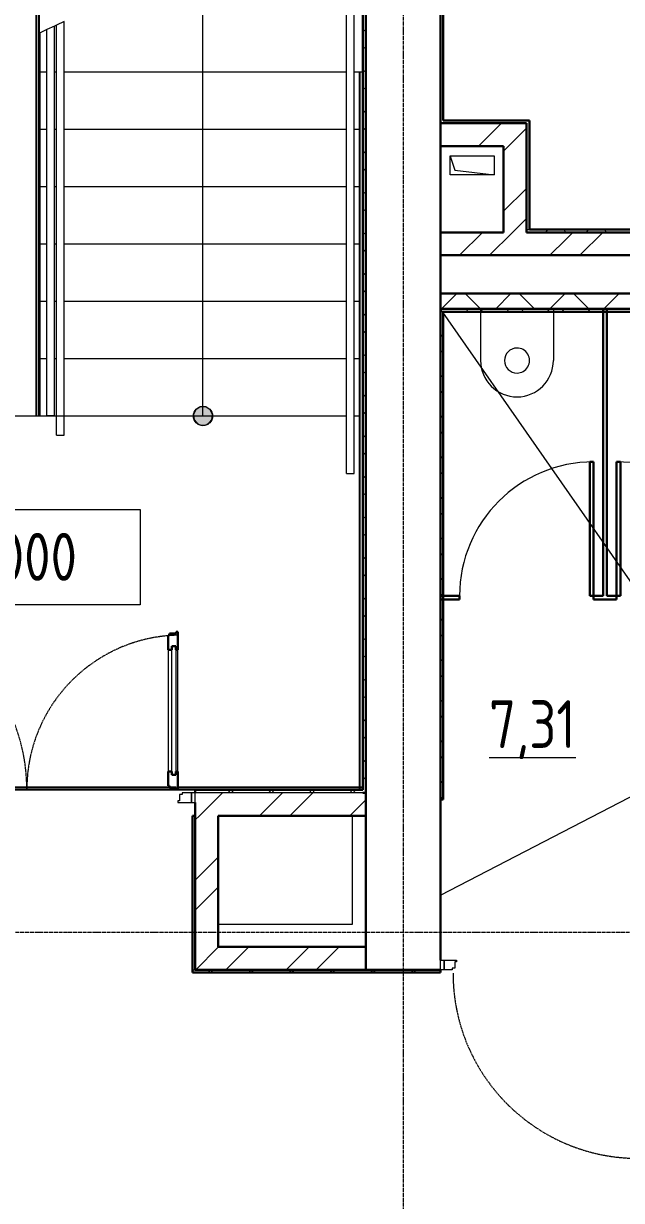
# Model space of a CAD drawing. Header units: millimetres. Extents: x -695119 to 412940, y -249585 to 622758.
# Drawn here: x 25012 to 28135, y -59772 to -53619 of the extents above; entities that cross this region are included whole.
import ezdxf

# ---------------------------------------------------------------- set-up
doc = ezdxf.new("R2010")
doc.units = ezdxf.units.MM
doc.linetypes.add('ADSK_Линия сетки', pattern=[25, 20, -2.5, 0, -2.5])
doc.linetypes.add('ADSK_Штриховая_ш2 п1_5', pattern=[4.5, 3, -1.5])
for name, color, linetype, lineweight in [('Высотные отметки', 7, 'Continuous', 9), ('Двери', 8, 'Continuous', 9), ('Каркас_Импост', 8, 'Continuous', 9), ('Лестницы', 8, 'Continuous', 9), ('Линии', 7, 'Continuous', 9), ('Марки помещений', 8, 'Continuous', 20), ('Монтажный зазор', 8, 'Continuous', 9), ('Ограждение', 8, 'Continuous', 9), ('Оси', 252, 'Continuous', 9), ('Остекление', 8, 'Continuous', 9), ('Открывание', 8, 'ADSK_Штриховая_ш2 п1_5', 9), ('Панель', 252, 'Continuous', 30), ('Перекрытия', 7, 'Continuous', 18), ('Поручни', 8, 'Continuous', 9), ('Сантехнические приборы', 8, 'Continuous', 18), ('Стены разрез', 7, 'Continuous', 30), ('Стены штриховка', 7, 'Continuous', 9), ('Стрелки вверх', 7, 'Continuous', 18), ('Типовые аннотации', 8, 'Continuous', 18)]:
    doc.layers.add(name, color=color, linetype=linetype, lineweight=lineweight)
doc.layers.add('Стены', color=194, linetype='Continuous')
doc.styles.add('GOST 2.304 type A_1', font='', dxfattribs={"height": 350})
doc.styles.get('GOST 2.304 type A_1').set_extended_font_data('GOST 2.304 type A')

# ---------------------------------------------------------------- blocks, each defined once
blk = doc.blocks.new('1 этаж')
at = {"layer": 'Стрелки вверх', "true_color": 0x636466}
h = blk.add_hatch(color=251, dxfattribs=at)
edge = h.paths.add_edge_path()
edge.add_arc((-19000.8, -136847.4), 50, 0, 360)
blk.add_hatch(color=251, dxfattribs=at).paths.add_polyline_path([(-19000.8, -136897.4), (-18973.8, -136889.4), (-18955.3, -136868.1), (-18951.3, -136840.3), (-18963, -136814.6), (-18986.7, -136799.4), (-19014.9, -136799.4), (-19038.6, -136814.6), (-19050.3, -136840.3), (-19046.3, -136868.1), (-19027.8, -136889.4)])
at = {"color": 251, "lineweight": 18, "true_color": 0x636466}
for p, q in [((-17710.4, -135587.4), (-17710.4, -135487.4)), ((-17710.4, -135487.4), (-17480.8, -135487.4)), ((-17710.4, -135488.7), (-17685.8, -135562.4)), ((-17480.8, -135487.4), (-17480.8, -135587.4)), ((-17480.8, -135587.4), (-17710.4, -135587.4)), ((-17685.8, -135562.4), (-17480.8, -135587.4)), ((-18220.8, -138937.3), (-18220.8, -139505.3)), ((-18220.8, -139505.3), (-18920.8, -139505.3))]:
    blk.add_line(p, q, dxfattribs=at)
at = {"layer": 'Двери', "color": 251, "true_color": 0x636466}
for centre, start, end in [((-16960.8, -137787.4), 90, 180), ((-16840.8, -137787.4), 0, 90)]:
    blk.add_arc(centre, 700, start, end, dxfattribs=at)
at = {"layer": 'Каркас_Импост', "color": 251, "true_color": 0x636466}
for p, q in [((-19123.8, -138859.3), (-19132.8, -138859.3)), ((-19132.8, -138859.3), (-19132.8, -138867.3)), ((-19109.8, -138825.3), (-19123.8, -138825.3)), ((-19123.8, -138825.3), (-19123.8, -138859.3)), ((-19109.8, -138817.3), (-19109.8, -138825.3)), ((-19060.8, -138817.3), (-19109.8, -138817.3)), ((-19060.8, -138867.3), (-19060.8, -138817.3)), ((-19132.8, -138867.3), (-19060.8, -138867.3)), ((-17740.8, -139692.4), (-17676.8, -139692.4)), ((-17740.8, -139742.4), (-17740.8, -139692.4)), ((-17685.8, -139700.4), (-17685.8, -139734.4)), ((-17676.8, -139700.4), (-17685.8, -139700.4)), ((-17676.8, -139692.4), (-17676.8, -139700.4)), ((-17699.8, -139742.4), (-17740.8, -139742.4)), ((-17699.8, -139734.4), (-17699.8, -139742.4)), ((-17685.8, -139734.4), (-17699.8, -139734.4))]:
    blk.add_line(p, q, dxfattribs=at)
at = {"layer": 'Лестницы', "color": 251, "true_color": 0x636466}
for p, q in [((-19765.8, -134804.1), (-19775.8, -134808.8)), ((-19815.8, -134827.4), (-19850.8, -134843.7)), ((-19850.8, -135047.4), (-19850.8, -134843.7)), ((-19850.8, -135347.4), (-19850.8, -135047.4)), ((-19850.8, -135047.4), (-19815.8, -135047.4)), ((-19850.8, -135047.4), (-19815.8, -135047.4)), ((-19775.8, -135047.4), (-19765.8, -135047.4)), ((-19775.8, -135047.4), (-19765.8, -135047.4)), ((-19725.8, -135047.4), (-18250.8, -135047.4)), ((-19725.8, -135047.4), (-18250.8, -135047.4)), ((-18210.8, -135047.4), (-18165.8, -135047.4)), ((-18210.8, -135047.4), (-18165.8, -135047.4)), ((-19850.8, -135647.4), (-19850.8, -135347.4)), ((-19850.8, -135347.4), (-19815.8, -135347.4)), ((-19850.8, -135347.4), (-19815.8, -135347.4)), ((-19775.8, -135347.4), (-19765.8, -135347.4)), ((-19775.8, -135347.4), (-19765.8, -135347.4)), ((-19725.8, -135347.4), (-18250.8, -135347.4)), ((-19725.8, -135347.4), (-18250.8, -135347.4)), ((-18210.8, -135347.4), (-18180.8, -135347.4)), ((-18210.8, -135347.4), (-18180.8, -135347.4)), ((-19850.8, -135947.4), (-19850.8, -135647.4)), ((-19850.8, -135647.4), (-19815.8, -135647.4)), ((-19850.8, -135647.4), (-19815.8, -135647.4)), ((-19775.8, -135647.4), (-19765.8, -135647.4)), ((-19775.8, -135647.4), (-19765.8, -135647.4)), ((-19725.8, -135647.4), (-18250.8, -135647.4)), ((-19725.8, -135647.4), (-18250.8, -135647.4)), ((-18210.8, -135647.4), (-18180.8, -135647.4)), ((-18210.8, -135647.4), (-18180.8, -135647.4)), ((-19850.8, -136247.4), (-19850.8, -135947.4)), ((-19850.8, -135947.4), (-19815.8, -135947.4)), ((-19850.8, -135947.4), (-19815.8, -135947.4)), ((-19775.8, -135947.4), (-19765.8, -135947.4)), ((-19775.8, -135947.4), (-19765.8, -135947.4)), ((-19725.8, -135947.4), (-18250.8, -135947.4)), ((-19725.8, -135947.4), (-18250.8, -135947.4)), ((-18210.8, -135947.4), (-18180.8, -135947.4)), ((-18210.8, -135947.4), (-18180.8, -135947.4)), ((-19850.8, -136547.4), (-19850.8, -136247.4)), ((-19850.8, -136247.4), (-19815.8, -136247.4)), ((-19850.8, -136247.4), (-19815.8, -136247.4)), ((-19775.8, -136247.4), (-19765.8, -136247.4)), ((-19775.8, -136247.4), (-19765.8, -136247.4)), ((-19725.8, -136247.4), (-18250.8, -136247.4)), ((-19725.8, -136247.4), (-18250.8, -136247.4)), ((-18210.8, -136247.4), (-18180.8, -136247.4)), ((-18210.8, -136247.4), (-18180.8, -136247.4)), ((-19850.8, -136847.4), (-19850.8, -136547.4)), ((-19850.8, -136547.4), (-19815.8, -136547.4)), ((-19850.8, -136547.4), (-19815.8, -136547.4)), ((-19775.8, -136547.4), (-19765.8, -136547.4)), ((-19775.8, -136547.4), (-19765.8, -136547.4)), ((-19725.8, -136547.4), (-18250.8, -136547.4)), ((-19725.8, -136547.4), (-18250.8, -136547.4)), ((-18210.8, -136547.4), (-18180.8, -136547.4)), ((-18210.8, -136547.4), (-18180.8, -136547.4)), ((-18250.8, -136848.5), (-20060.8, -136848.5)), ((-19850.8, -136847.4), (-19815.8, -136847.4)), ((-19850.8, -136847.4), (-19815.8, -136847.4)), ((-19775.8, -136847.4), (-18250.8, -136847.4)), ((-19775.8, -136847.4), (-18250.8, -136847.4)), ((-18210.8, -136847.4), (-18180.8, -136847.4)), ((-18210.8, -136847.4), (-18180.8, -136847.4)), ((-18180.8, -136848.5), (-18210.8, -136848.5))]:
    blk.add_line(p, q, dxfattribs=at)
at = {"layer": 'Линии', "color": 251, "true_color": 0x636466}
for p, q in [((-16269.4, -138428.7), (-17760.8, -136287.4)), ((-17760.8, -139352.4), (-16268.3, -138578.7))]:
    blk.add_line(p, q, dxfattribs=at)
at = {"layer": 'Монтажный зазор', "color": 251, "true_color": 0x636466}
for p, q in [((-19040.8, -138817.3), (-19060.8, -138817.3)), ((-19060.8, -138817.3), (-19060.8, -138867.3)), ((-19040.8, -138867.3), (-19040.8, -138817.3)), ((-19060.8, -138867.3), (-19040.8, -138867.3)), ((-17760.8, -139692.4), (-17740.8, -139692.4)), ((-17760.8, -139742.4), (-17760.8, -139692.4)), ((-17740.8, -139692.4), (-17740.8, -139742.4)), ((-17740.8, -139742.4), (-17760.8, -139742.4))]:
    blk.add_line(p, q, dxfattribs=at)
at = {"layer": 'Ограждение', "color": 251, "true_color": 0x636466}
for p, q in [((-18250.8, -137147.4), (-18250.8, -134097.6)), ((-18210.8, -137147.4), (-18210.8, -134079)), ((-19725.8, -134785.4), (-19765.8, -134804.1)), ((-19765.8, -136836.8), (-19765.8, -134804.1)), ((-19725.8, -136836.8), (-19725.8, -134785.4)), ((-19765.8, -136859.2), (-19765.8, -136836.8)), ((-19765.8, -136859.2), (-19765.8, -136836.8)), ((-19765.8, -136947.4), (-19765.8, -136859.2)), ((-19725.8, -136859.2), (-19725.8, -136836.8)), ((-19725.8, -136859.2), (-19725.8, -136836.8)), ((-19725.8, -136947.4), (-19725.8, -136859.2)), ((-19765.8, -136947.4), (-19725.8, -136947.4)), ((-18250.8, -137147.4), (-18210.8, -137147.4))]:
    blk.add_line(p, q, dxfattribs=at)
at = {"layer": 'Оси', "color": 251, "linetype": 'ADSK_Линия сетки', "true_color": 0x636466}
for p, q in [((-17955.8, -131547.4), (-17955.8, -160943.1)), ((4311.5, -139547.4), (-72628.1, -139547.4))]:
    blk.add_line(p, q, dxfattribs=at)
at = {"layer": 'Остекление', "color": 251, "true_color": 0x636466}
for p, q in [((-19162.8, -138723.3), (-19162.8, -138051.3)), ((-19162.8, -138051.3), (-19141.8, -138051.3)), ((-19141.8, -138051.3), (-19141.8, -138723.3)), ((-19141.8, -138723.3), (-19162.8, -138723.3))]:
    blk.add_line(p, q, dxfattribs=at)
at = {"layer": 'Открывание', "color": 251, "true_color": 0x636466}
for centre, radius, start, end in [((-20866.8, -138799.3), 946, 0, 88.90974), ((-19114.8, -138799.3), 806, 91.27966, 180), ((-16726.8, -139760.4), 968, 180, 268.93452)]:
    blk.add_arc(centre, radius, start, end, dxfattribs=at)
at = {"layer": 'Панель', "color": 251, "true_color": 0x636466}
for p, q in [((-16960.8, -137087.4), (-16980.8, -137087.4)), ((-16980.8, -137087.4), (-16980.8, -137787.4)), ((-16960.8, -137787.4), (-16960.8, -137087.4)), ((-16840.8, -137787.4), (-16840.8, -137087.4)), ((-16840.8, -137087.4), (-16820.8, -137087.4)), ((-16820.8, -137087.4), (-16820.8, -137787.4)), ((-16980.8, -137787.4), (-16960.8, -137787.4)), ((-16820.8, -137787.4), (-16840.8, -137787.4)), ((-19174.8, -137993.3), (-19182.8, -137993.3)), ((-19182.8, -137993.3), (-19182.8, -138069.3)), ((-19140.8, -137984.3), (-19174.8, -137984.3)), ((-19174.8, -137984.3), (-19174.8, -137993.3)), ((-19132.8, -137975.3), (-19140.8, -137975.3)), ((-19140.8, -137975.3), (-19140.8, -137984.3)), ((-19132.8, -138069.3), (-19132.8, -137975.3)), ((-19162.8, -138069.3), (-19162.8, -138051.3)), ((-19162.8, -138051.3), (-19141.8, -138051.3)), ((-19141.8, -138051.3), (-19141.8, -138069.3)), ((-19182.8, -138069.3), (-19162.8, -138069.3)), ((-19141.8, -138069.3), (-19132.8, -138069.3)), ((-19182.8, -138705.3), (-19182.8, -138781.3)), ((-19182.8, -138705.3), (-19162.8, -138705.3)), ((-19162.8, -138705.3), (-19162.8, -138723.3)), ((-19162.8, -138723.3), (-19141.8, -138723.3)), ((-19141.8, -138705.3), (-19132.8, -138705.3)), ((-19141.8, -138723.3), (-19141.8, -138705.3)), ((-19132.8, -138799.3), (-19132.8, -138705.3)), ((-19182.8, -138781.3), (-19174.8, -138781.3)), ((-19174.8, -138781.3), (-19174.8, -138790.3)), ((-19174.8, -138790.3), (-19140.8, -138790.3)), ((-19140.8, -138790.3), (-19140.8, -138799.3)), ((-19140.8, -138799.3), (-19132.8, -138799.3))]:
    blk.add_line(p, q, dxfattribs=at)
at = {"layer": 'Панель', "color": 251, "lineweight": 9, "true_color": 0x636466}
for p, q in [((-19182.8, -138069.3), (-19182.8, -138705.3)), ((-19132.8, -138705.3), (-19132.8, -138069.3))]:
    blk.add_line(p, q, dxfattribs=at)
at = {"layer": 'Перекрытия', "color": 251, "true_color": 0x636466}
for p, q in [((-17710.4, -135487.4), (-17480.8, -135487.4)), ((-17710.4, -135587.4), (-17710.4, -135487.4)), ((-17480.8, -135487.4), (-17480.8, -135587.4)), ((-17480.8, -135587.4), (-17710.4, -135587.4)), ((-20060.8, -136847.4), (-19870.8, -136847.4))]:
    blk.add_line(p, q, dxfattribs=at)
at = {"layer": 'Поручни', "color": 251, "true_color": 0x636466}
for p, q in [((-19775.8, -134808.8), (-19815.8, -134827.4)), ((-19775.8, -134808.8), (-19815.8, -134827.4)), ((-19815.8, -136847.4), (-19815.8, -134827.4)), ((-19775.8, -136847.4), (-19775.8, -134808.8)), ((-19775.8, -136847.4), (-19815.8, -136847.4))]:
    blk.add_line(p, q, dxfattribs=at)
at = {"layer": 'Сантехнические приборы', "color": 251, "true_color": 0x636466}
for p, q in [((-17550.8, -136287.4), (-17550.8, -136557.4)), ((-17170.8, -136287.4), (-17170.8, -136557.4))]:
    blk.add_line(p, q, dxfattribs=at)
for radius, start, end in [(65.4, 90.31828, 270.07772), (65.4, 270.07772, 90.31828), (190, 180, 270.07114), (190, 270.07114, 0)]:
    blk.add_arc((-17360.8, -136557.4), radius, start, end, dxfattribs=at)
at = {"layer": 'Стены', "color": 251, "true_color": 0x636466}
for p, q in [((-19870.8, -136848.5), (-19870.8, -133652)), ((-19855.8, -136848.5), (-19855.8, -133667)), ((-18180.8, -138802.3), (-18180.8, -135047.4)), ((-19850.8, -136467), (-19855.8, -136467)), ((-19040.8, -138802.3), (-20940.8, -138802.3)), ((-20806.8, -138787.3), (-19174.8, -138787.3)), ((-19132.8, -138787.3), (-18165.8, -138787.3))]:
    blk.add_line(p, q, dxfattribs=at)
at = {"layer": 'Стены разрез', "color": 251, "true_color": 0x636466}
for p, q in [((-17760.8, -133347.4), (-17760.8, -139692.4)), ((-17745.8, -135302.4), (-17745.8, -133362.4)), ((-18165.8, -134147.4), (-18165.8, -138802.3)), ((-18150.8, -139742.4), (-18150.8, -134147.4)), ((-17310.8, -135317.4), (-17760.8, -135317.4)), ((-17295.8, -135302.4), (-17745.8, -135302.4)), ((-17310.8, -135887.4), (-17310.8, -135317.4)), ((-17295.8, -135872.4), (-17295.8, -135302.4)), ((-17760.8, -135437.4), (-17430.8, -135437.4)), ((-17430.8, -135437.4), (-17430.8, -135887.4)), ((-17430.8, -135887.4), (-17760.8, -135887.4)), ((-17310.8, -135887.4), (-12000.8, -135887.4)), ((-12085.8, -135872.4), (-17295.8, -135872.4)), ((-12350.8, -136007.4), (-17760.8, -136007.4)), ((-15960.8, -136207.4), (-17760.8, -136207.4)), ((-17760.8, -136287.4), (-16040.8, -136287.4)), ((-17745.8, -138852.4), (-17745.8, -136302.4)), ((-17745.8, -136302.4), (-16055.8, -136302.4)), ((-16910.8, -136287.4), (-16910.8, -137787.4)), ((-16890.8, -137787.4), (-16890.8, -136287.4)), ((-17660.8, -137787.4), (-17760.8, -137787.4)), ((-17760.8, -137807.4), (-17660.8, -137807.4)), ((-17660.8, -137807.4), (-17660.8, -137787.4)), ((-16910.8, -137787.4), (-16960.8, -137787.4)), ((-16960.8, -137787.4), (-16960.8, -137807.4)), ((-16960.8, -137807.4), (-16840.8, -137807.4)), ((-16840.8, -137787.4), (-16890.8, -137787.4)), ((-16840.8, -137807.4), (-16840.8, -137787.4)), ((-18165.8, -138802.3), (-19040.8, -138802.3)), ((-19040.8, -138802.3), (-19040.8, -138817.3)), ((-18150.8, -138817.3), (-18165.8, -138817.3)), ((-17760.8, -138852.4), (-17745.8, -138852.4)), ((-19040.8, -139742.4), (-19040.8, -138867.3)), ((-19040.8, -138937.3), (-19055.8, -138937.3)), ((-19055.8, -138937.3), (-19055.8, -139757.4)), ((-18920.8, -138937.3), (-18150.8, -138937.3)), ((-18920.8, -139622.4), (-18920.8, -138937.3)), ((-18150.8, -139622.4), (-18920.8, -139622.4)), ((-19055.8, -139757.4), (-17760.8, -139757.4)), ((-19040.8, -139742.4), (-17760.8, -139742.4)), ((-17760.8, -139757.4), (-17760.8, -139742.4))]:
    blk.add_line(p, q, dxfattribs=at)
at = {"layer": 'Стены разрез', "color": 251, "linetype": 'Continuous', "lineweight": 9, "true_color": 0x636466}
for p, q in [((-18150.8, -134839.9), (-18165.8, -134824.9)), ((-18165.8, -134930.4), (-18150.8, -134915.4)), ((-18150.8, -135052), (-18165.8, -135037)), ((-18165.8, -135142.6), (-18150.8, -135127.6)), ((-18150.8, -135264.2), (-18165.8, -135249.2)), ((-18165.8, -135354.7), (-18150.8, -135339.7)), ((-17760.8, -135321.6), (-17756.5, -135317.4)), ((-17562.2, -135437.4), (-17442.2, -135317.4)), ((-17405.1, -135437.4), (-17310.8, -135343.1)), ((-18150.8, -135476.3), (-18165.8, -135461.3)), ((-17430.8, -135463.1), (-17405.1, -135437.4)), ((-18165.8, -135566.8), (-18150.8, -135551.8)), ((-17430.8, -135777.4), (-17310.8, -135657.4)), ((-18150.8, -135688.4), (-18165.8, -135673.4)), ((-18165.8, -135778.9), (-18150.8, -135763.9)), ((-17383.6, -135887.4), (-17310.8, -135814.5)), ((-18150.8, -135900.6), (-18165.8, -135885.6)), ((-17660.8, -136007.4), (-17540.8, -135887.4)), ((-17503.6, -136007.4), (-17383.6, -135887.4)), ((-17213.6, -135887.4), (-17198.6, -135872.4)), ((-17103.3, -135887.4), (-17118.3, -135872.4)), ((-17105.8, -135923.9), (-17069.3, -135887.4)), ((-17032.2, -136007.4), (-16912.2, -135887.4)), ((-17001.4, -135887.4), (-16986.4, -135872.4)), ((-16891.2, -135887.4), (-16906.2, -135872.4)), ((-17189.3, -136007.4), (-17105.8, -135923.9)), ((-18165.8, -135991.1), (-18150.8, -135976.1)), ((-18150.8, -136112.7), (-18165.8, -136097.7)), ((-18165.8, -136203.2), (-18150.8, -136188.2)), ((-17755, -136287.4), (-17675, -136207.4)), ((-17551.9, -136287.4), (-17631.9, -136207.4)), ((-17472.1, -136287.4), (-17392.1, -136207.4)), ((-17269, -136287.4), (-17349, -136207.4)), ((-17189.3, -136287.4), (-17109.3, -136207.4)), ((-16986.2, -136287.4), (-17066.2, -136207.4)), ((-16906.5, -136287.4), (-16826.5, -136207.4)), ((-18150.8, -136324.8), (-18165.8, -136309.8)), ((-17745.8, -136305.6), (-17760.8, -136290.6)), ((-17628.6, -136302.4), (-17613.6, -136287.4)), ((-17536.9, -136302.4), (-17551.9, -136287.4)), ((-17416.4, -136302.4), (-17401.4, -136287.4)), ((-17324.7, -136302.4), (-17339.7, -136287.4)), ((-17204.3, -136302.4), (-17189.3, -136287.4)), ((-17112.6, -136302.4), (-17127.6, -136287.4)), ((-16992.2, -136302.4), (-16977.2, -136287.4)), ((-16900.5, -136302.4), (-16915.5, -136287.4)), ((-18165.8, -136415.3), (-18150.8, -136400.3)), ((-17760.8, -136434.6), (-17745.8, -136419.6)), ((-18150.8, -136537), (-18165.8, -136522)), ((-17745.8, -136517.7), (-17760.8, -136502.7)), ((-18165.8, -136627.5), (-18150.8, -136612.5)), ((-17760.8, -136646.7), (-17745.8, -136631.7)), ((-18150.8, -136749.1), (-18165.8, -136734.1)), ((-17745.8, -136729.8), (-17760.8, -136714.8)), ((-18165.8, -136839.6), (-18150.8, -136824.6)), ((-17760.8, -136858.9), (-17745.8, -136843.9)), ((-18150.8, -136961.2), (-18165.8, -136946.2)), ((-17745.8, -136942), (-17760.8, -136927)), ((-18165.8, -137051.7), (-18150.8, -137036.7)), ((-17760.8, -137071), (-17745.8, -137056)), ((-17745.8, -137154.1), (-17760.8, -137139.1)), ((-18150.8, -137173.4), (-18165.8, -137158.4)), ((-18165.8, -137263.9), (-18150.8, -137248.9)), ((-17760.8, -137283.1), (-17745.8, -137268.1)), ((-18150.8, -137385.5), (-18165.8, -137370.5)), ((-17745.8, -137366.2), (-17760.8, -137351.2)), ((-18165.8, -137476), (-18150.8, -137461)), ((-17760.8, -137495.3), (-17745.8, -137480.3)), ((-17745.8, -137578.4), (-17760.8, -137563.4)), ((-18150.8, -137597.6), (-18165.8, -137582.6)), ((-18165.8, -137688.1), (-18150.8, -137673.1)), ((-17760.8, -137707.4), (-17745.8, -137692.4)), ((-18150.8, -137809.8), (-18165.8, -137794.8)), ((-17745.8, -137790.5), (-17760.8, -137775.5)), ((-18165.8, -137900.3), (-18150.8, -137885.3)), ((-17760.8, -137919.5), (-17745.8, -137904.5)), ((-17745.8, -138002.6), (-17760.8, -137987.6)), ((-18150.8, -138021.9), (-18165.8, -138006.9)), ((-18165.8, -138112.4), (-18150.8, -138097.4)), ((-17760.8, -138131.7), (-17745.8, -138116.7)), ((-18150.8, -138234), (-18165.8, -138219)), ((-17745.8, -138214.8), (-17760.8, -138199.8)), ((-18165.8, -138324.5), (-18150.8, -138309.5)), ((-17760.8, -138343.8), (-17745.8, -138328.8)), ((-18150.8, -138446.1), (-18165.8, -138431.1)), ((-17745.8, -138426.9), (-17760.8, -138411.9)), ((-18165.8, -138536.7), (-18150.8, -138521.7)), ((-17760.8, -138555.9), (-17745.8, -138540.9)), ((-18150.8, -138658.3), (-18165.8, -138643.3)), ((-17745.8, -138639), (-17760.8, -138624)), ((-18165.8, -138748.8), (-18150.8, -138733.8)), ((-18870.7, -138817.3), (-18855.7, -138802.3)), ((-18840.3, -138817.3), (-18855.3, -138802.3)), ((-18658.6, -138817.3), (-18643.6, -138802.3)), ((-18628.2, -138817.3), (-18643.2, -138802.3)), ((-18446.5, -138817.3), (-18431.5, -138802.3)), ((-18416, -138817.3), (-18431, -138802.3)), ((-18234.3, -138817.3), (-18219.3, -138802.3)), ((-18203.9, -138817.3), (-18218.9, -138802.3)), ((-17760.8, -138768.1), (-17745.8, -138753.1)), ((-19019.2, -138937.3), (-18899.2, -138817.3)), ((-18704.9, -138937.3), (-18584.9, -138817.3)), ((-18547.7, -138937.3), (-18427.7, -138817.3)), ((-18233.4, -138937.3), (-18150.8, -138854.7)), ((-17745.8, -138851.1), (-17760.8, -138836.1)), ((-19040.8, -138958.9), (-19019.2, -138937.3)), ((-19040.8, -139273.3), (-18920.8, -139153.3)), ((-19040.8, -139430.4), (-18920.8, -139310.4)), ((-19038.5, -139742.4), (-18920.8, -139624.7)), ((-18920.8, -139624.7), (-18918.5, -139622.4)), ((-18881.3, -139742.4), (-18761.3, -139622.4)), ((-18567, -139742.4), (-18447, -139622.4)), ((-18409.8, -139742.4), (-18289.8, -139622.4)), ((-18960.9, -139757.4), (-18975.9, -139742.4)), ((-18962.2, -139757.4), (-18947.2, -139742.4)), ((-18748.8, -139757.4), (-18763.8, -139742.4)), ((-18750.1, -139757.4), (-18735.1, -139742.4)), ((-18536.6, -139757.4), (-18551.6, -139742.4)), ((-18538, -139757.4), (-18523, -139742.4)), ((-18324.5, -139757.4), (-18339.5, -139742.4)), ((-18325.8, -139757.4), (-18310.8, -139742.4)), ((-18112.4, -139757.4), (-18127.4, -139742.4)), ((-18113.7, -139757.4), (-18098.7, -139742.4)), ((-17900.2, -139757.4), (-17915.2, -139742.4)), ((-17901.6, -139757.4), (-17886.6, -139742.4))]:
    blk.add_line(p, q, dxfattribs=at)
at = {"layer": 'Стены штриховка', "color": 251, "true_color": 0x636466}
for p, q in [((-17310.8, -135872.4), (-17295.8, -135872.4)), ((-18165.8, -138817.3), (-19040.8, -138817.3)), ((-19055.8, -139742.4), (-19040.8, -139742.4))]:
    blk.add_line(p, q, dxfattribs=at)
at = {"layer": 'Стрелки вверх', "color": 251, "true_color": 0x636466}
for p, q in [((-19000.8, -135047.4), (-19000.8, -134747.4)), ((-19000.8, -135347.4), (-19000.8, -135047.4)), ((-19000.8, -135647.4), (-19000.8, -135347.4)), ((-19000.8, -135947.4), (-19000.8, -135647.4)), ((-19000.8, -136247.4), (-19000.8, -135947.4)), ((-19000.8, -136547.4), (-19000.8, -136247.4)), ((-19000.8, -136847.4), (-19000.8, -136547.4)), ((-19038.6, -136814.6), (-19050.3, -136840.3)), ((-19014.9, -136799.4), (-19038.6, -136814.6)), ((-18986.7, -136799.4), (-19014.9, -136799.4)), ((-18963, -136814.6), (-18986.7, -136799.4)), ((-18951.3, -136840.3), (-18963, -136814.6)), ((-19050.3, -136840.3), (-19046.3, -136868.1)), ((-19046.3, -136868.1), (-19027.8, -136889.4)), ((-19027.8, -136889.4), (-19000.8, -136897.4)), ((-19000.8, -136897.4), (-18973.8, -136889.4)), ((-18973.8, -136889.4), (-18955.3, -136868.1)), ((-18955.3, -136868.1), (-18951.3, -136840.3))]:
    blk.add_line(p, q, dxfattribs=at)
blk.add_circle((-19000.8, -136847.4), 50, dxfattribs=at)
at = {"layer": 'Типовые аннотации', "color": 251, "lineweight": 20, "true_color": 0x636466}
for p, q in [((-20628.1, -137335.4), (-19328.1, -137335.4)), ((-19328.1, -137335.4), (-19328.1, -137835.4)), ((-19328.1, -137835.4), (-20628.1, -137835.4))]:
    blk.add_line(p, q, dxfattribs=at)
at = {"layer": 'Высотные отметки', "color": 251, "true_color": 0x636466, "style": 'GOST 2.304 type A_1'}
blk.add_text('+0,000', height=250, dxfattribs=at).set_placement((-20416.6, -137708.7))
at = {"layer": 'Марки помещений', "color": 251, "true_color": 0x636466, "style": 'GOST 2.304 type A_1'}
blk.add_text('%%U7,31', height=250, dxfattribs=at).set_placement((-17506.6, -138583.2))

msp = doc.modelspace()

# ---------------------------------------------------------------- block references
msp.add_blockref('1 этаж', (44950.089, 81176.937))

doc.saveas('drawing.dxf')
